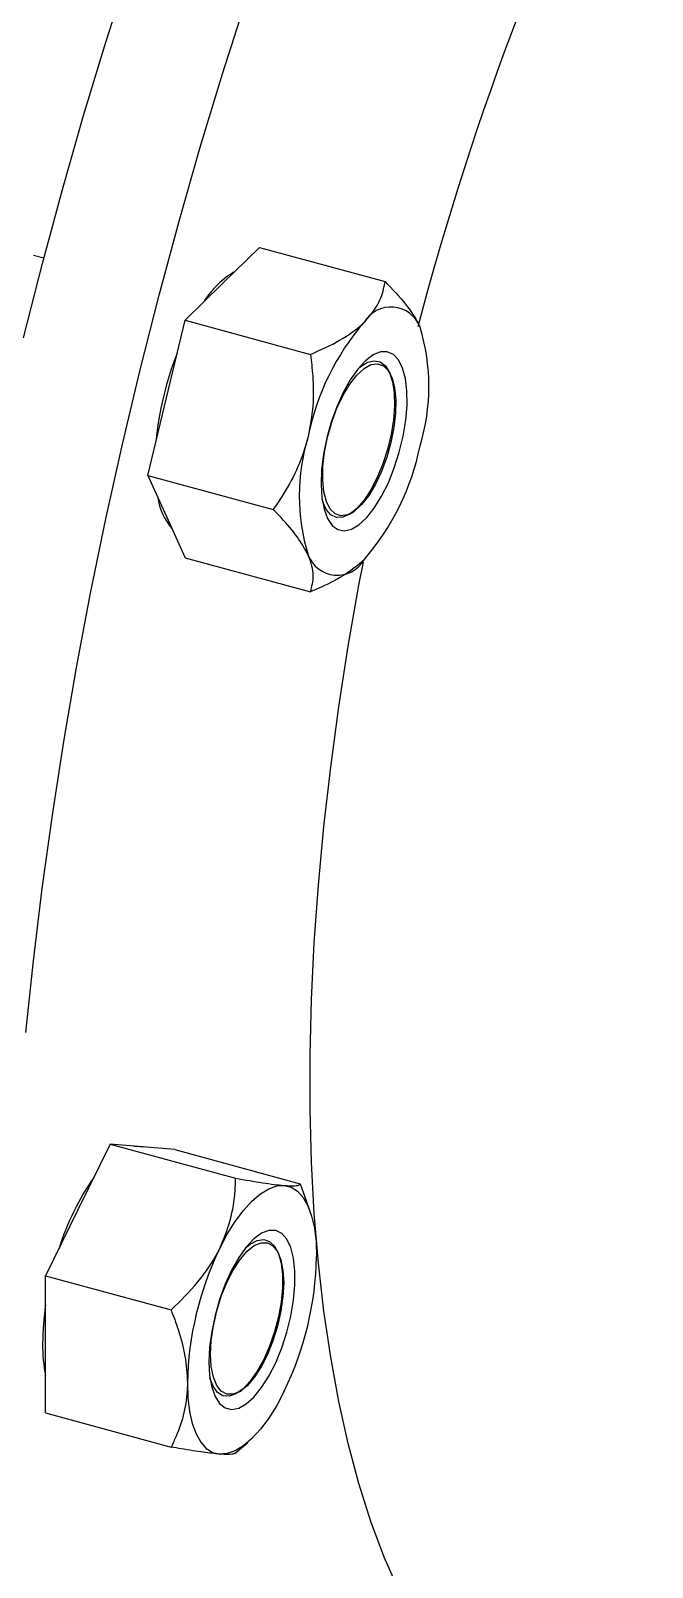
# Model space of a CAD drawing. Header units: inches. Extents: x 0.9 to 37.1, y -8.4 to 11.7.
# Drawn here: x 3.1378 to 3.1684, y 0.6167 to 0.6925 of the extents above; entities that cross this region are included whole.
import ezdxf

# ---------------------------------------------------------------- set-up
doc = ezdxf.new("R2010")
doc.units = ezdxf.units.IN
doc.header["$MEASUREMENT"] = 0

msp = doc.modelspace()

# ---------------------------------------------------------------- linework, layer by layer
at = {"color": 7, "linetype": 'Continuous', "lineweight": 25}
for p, q in [((3.149055967123775, 0.6817760739368748), (3.147214747949515, 0.6799789875776137)), ((3.149055967123775, 0.6817760739368748), (3.155251500319901, 0.6800922607683857)), ((3.138399179412954, 0.6812401627245306), (3.137898289038298, 0.6813762939955796)), ((3.147214747949515, 0.6799789875776137), (3.145373528775255, 0.6781819012183526)), ((3.144452919188124, 0.6743547030946563), (3.145373528775255, 0.6781819012183526)), ((3.145373528775255, 0.6781819012183526), (3.15156906197138, 0.6764980880498636)), ((3.155541405664005, 0.6754652093510366), (3.155481657211613, 0.67559751283354)), ((3.143532309600994, 0.6705275049709603), (3.144452919188124, 0.6743547030946563)), ((3.143532309600994, 0.6705275049709603), (3.14972784279712, 0.6688436918024712)), ((3.143532309600994, 0.6705275049709603), (3.144452919188124, 0.6684973932065251)), ((3.153597388123776, 0.6686644089104963), (3.153715885222649, 0.668748269071506)), ((3.144452919188124, 0.6684973932065251), (3.145373528775255, 0.66646728144209)), ((3.145373528775255, 0.66646728144209), (3.15156906197138, 0.6647834682736011)), ((3.141678651351136, 0.6375342058656898), (3.140084108772292, 0.6342870237054554)), ((3.141678651351136, 0.6375342058656898), (3.147874184547262, 0.6358503926972009)), ((3.14327319392998, 0.6373996685852845), (3.141678651351136, 0.6375342058656898)), ((3.144867736508825, 0.6372651313048793), (3.14327319392998, 0.6373996685852845)), ((3.143374263096929, 0.6373911410169184), (3.143323393807291, 0.6374049661998444)), ((3.144867736508825, 0.6372651313048793), (3.151063269704951, 0.6355813181363904)), ((3.151063269704951, 0.6355813181363904), (3.151311229860323, 0.6348931113804434)), ((3.151561231187616, 0.6341916819461051), (3.151312028157125, 0.6349126001961853)), ((3.140084108772292, 0.6342870237054554), (3.138489566193448, 0.6310398415452211)), ((3.150005309065627, 0.6321142986459648), (3.149945560613234, 0.6322466021284683)), ((3.138489566193448, 0.6310398415452211), (3.144685099389573, 0.6293560283767322)), ((3.138489566193448, 0.6276581221045813), (3.138489566193448, 0.6310398415452211)), ((3.138489566193448, 0.6242764026639417), (3.138489566193448, 0.6276581221045813)), ((3.148061291525398, 0.6253134982054243), (3.14817978862427, 0.625397358366434)), ((3.138489566193448, 0.6242764026639417), (3.144685099389573, 0.6225925894954529)), ((3.147834170954819, 0.6222745830166039), (3.148470160316236, 0.6228181919689513))]:
    msp.add_line(p, q, dxfattribs=at)
at = {"color": 7, "linetype": 'Continuous', "lineweight": 25, "flags": 128}
for points in [[(3.137397460262381, 0.6773074933947684), (3.138330557985312, 0.6809791458088327), (3.13932054832069, 0.6846386580556526), (3.140365978321176, 0.6882806592963648), (3.141465313674086, 0.6918998043919227), (3.142616940953189, 0.695490781747824)], [(3.137514609964668, 0.643040172188252), (3.137884672734168, 0.6465790696771845), (3.138320733071197, 0.6501540171739942), (3.138822150997075, 0.6537597679502507), (3.139388190611852, 0.6573910300694623), (3.140018021174336, 0.6610424741537239), (3.140710718321328, 0.6647087412053138), (3.141465265424239, 0.6683844504717613), (3.142280555081147, 0.6720642073428437), (3.143155390742051, 0.6757426112679199), (3.144088488464983, 0.6794142636819842), (3.14507847880036, 0.683073775928804), (3.146123908800847, 0.6867157771695163), (3.147223244153756, 0.6903349222650742), (3.14837487143286, 0.6939258996209757)], [(3.152374470554397, 0.6723741904969597), (3.152214187596165, 0.6715823015583792), (3.152118257116018, 0.6708108695934961), (3.15208976239852, 0.6700846890603982), (3.152129619287336, 0.6694270999989227), (3.152236546749267, 0.6688592378625714), (3.152407108047705, 0.668399354207645), (3.152635821202181, 0.6680622300732065), (3.152915335183723, 0.6678587009063235), (3.15323666618298, 0.6677953083018838), (3.153589486357244, 0.6678740897503539), (3.153962455775813, 0.6680925131511583), (3.154343586894692, 0.6684435581964756), (3.154720629846127, 0.6689159420097088), (3.155081466159427, 0.6694944817864215), (3.155414498258583, 0.6701605827821664), (3.15570902221791, 0.6708928359628704), (3.15595557179502, 0.6716677061088057), (3.156146222683643, 0.6724602882559166), (3.15627484720735, 0.6732451081618566), (3.156337311268118, 0.6739969410690961), (3.156331607219636, 0.6746916224493869), (3.156257918394717, 0.6753068246715804), (3.156118613212826, 0.6758227746300652), (3.155918169057127, 0.6762228892686507), (3.155663028367713, 0.6764943085736373), (3.155361391576271, 0.6766283089052383), (3.155022953537466, 0.67662058338254), (3.154658591928332, 0.6764713803101986), (3.154280017630785, 0.6761854951977238), (3.153899398334239, 0.6757721166278575), (3.153528967456062, 0.6752445309279644), (3.153180630949468, 0.6746196951365382), (3.152865584636391, 0.6739176919900314), (3.152593954364557, 0.6731610844471833), (3.152374470554397, 0.6723741904969597)], [(3.153882989997248, 0.6757514388244467), (3.154040427314999, 0.6758898125338558), (3.154387822574005, 0.6761059065420283), (3.154716268640855, 0.6761849757589775), (3.155013894618936, 0.6761241624171902), (3.155269943529941, 0.6759256644692858), (3.155475161099099, 0.6755966561482835), (3.155622130228771, 0.6751490286721267), (3.155705539071687, 0.6745989604640856), (3.155722373014943, 0.6739663324223881), (3.155672023635971, 0.6732740093727569), (3.15555631069251, 0.6725470136740364), (3.155379416351823, 0.6718116208449465), (3.155147734036278, 0.671094409898378), (3.1548696373484, 0.6704213027066153), (3.154555177427063, 0.6698166271173318), (3.154215719673143, 0.6693022376817912), (3.153863532974312, 0.6688967257744226), (3.153511346275482, 0.6686147476521094), (3.153171888521561, 0.6684664947388785), (3.152857428600224, 0.6684573252812838), (3.152579331912346, 0.6685875706874131), (3.152347649596801, 0.668852523548938), (3.152170755256114, 0.6692426077791149), (3.152140730598791, 0.6693408547160481)], [(3.155540283929447, 0.6721519685584136), (3.155334146417717, 0.6714224259926656), (3.155075849207959, 0.6707259886259108), (3.154775318517091, 0.6700894201555871), (3.15444410357102, 0.6695371835510175), (3.154094932774379, 0.6690905009552177), (3.153741224565065, 0.6687665381298417), (3.1533965717512, 0.668577744784588), (3.153074219147136, 0.6685313761418388), (3.152786554582672, 0.6686292141225304), (3.152544632845695, 0.6688674988679337), (3.152357750852885, 0.6692370732289142), (3.152233090374422, 0.6697237346700388), (3.152175442042584, 0.6703087810650481), (3.152187021250432, 0.6709697294090803), (3.152267383015503, 0.6716811798279375), (3.152413439080233, 0.6724157916810093), (3.152619576591963, 0.6731453342467575), (3.152877873801721, 0.6738417716135122), (3.15317840449259, 0.6744783400838358), (3.15350961943866, 0.6750305766884056), (3.153858790235301, 0.6754772592842054), (3.154212498444616, 0.6758012221095816), (3.154557151258481, 0.675990015454835), (3.154879503862544, 0.6760363840975844), (3.155167168427009, 0.6759385461168925), (3.155409090163985, 0.6757002613714893), (3.155595972156795, 0.675330687010509), (3.155720632635258, 0.6748440255693844), (3.155778280967096, 0.6742589791743748), (3.155766701759248, 0.6735980308303429), (3.155686339994177, 0.6728865804114856), (3.155540283929447, 0.6721519685584136)], [(3.155924131634249, 0.6155304380485679), (3.155210369721156, 0.6171666851179061), (3.154556476100758, 0.6189198314682236), (3.15396386696103, 0.6207860801749108), (3.153433825761408, 0.62276138935884), (3.152967500453101, 0.6248414809401747), (3.15256590099289, 0.6270218499037385), (3.152229897155777, 0.6292977740558746), (3.151960216651251, 0.6316643242516653), (3.151757443547236, 0.6341163750703627), (3.151622017005121, 0.6366486159159095), (3.15155423032864, 0.6392555625185058), (3.15155423032864, 0.6419315688123176), (3.151622017005121, 0.6446708391635979), (3.151757443547236, 0.647467440922738), (3.151960216651251, 0.6503153172730671), (3.152229897155777, 0.653208300348567), (3.15256590099289, 0.656140124592097), (3.152967500453102, 0.6591044403251954), (3.153433825761408, 0.6620948275000699), (3.15396386696103, 0.6651048096039898), (3.154181783047723, 0.6662525328877644)], [(3.142869917694796, 0.6374336944486597), (3.142989433037575, 0.6374432135059146), (3.143323393807291, 0.6374049661998444)], [(3.147085752235571, 0.6323841270392077), (3.147459884760167, 0.6330881614130366), (3.147854898839152, 0.6337199854361465), (3.148264035672117, 0.6342687884243272), (3.148680294814415, 0.6347251802062941), (3.149096553956714, 0.6350813517921218), (3.149505690789679, 0.6353312089872277), (3.149900704868664, 0.6354704766657299), (3.15027483739326, 0.6354967719190368)], [(3.15027483739326, 0.6354967719190368), (3.150621686852241, 0.6354096448280742), (3.150935318555199, 0.6352105861615241), (3.151210366176741, 0.6349030018683612), (3.151442123575806, 0.6344921548011202), (3.151626625319039, 0.633985074667029), (3.151760714530463, 0.6333904377477718), (3.151842096906489, 0.6327184184459014), (3.151869379972105, 0.6319805151979918)], [(3.146553427807573, 0.626791982917362), (3.146587607435369, 0.6261278355210084), (3.146689047757397, 0.6255517550975431), (3.14685448839824, 0.6250822573457774), (3.147078611959579, 0.6247344323097568), (3.147354214925739, 0.6245194593723307), (3.147672439190625, 0.6244442479405877), (3.148023056764526, 0.6245112153718289), (3.148394798510127, 0.6247182092777128), (3.148775716341856, 0.6250585767037893), (3.149153567247179, 0.6255213779609289), (3.149516206787104, 0.6260917382359331), (3.149851979428435, 0.6267513256802694), (3.150150093162208, 0.6274789406107661), (3.150400966367727, 0.6282511968848737), (3.15059653577375, 0.629043273550528), (3.150730515618651, 0.6298297126119717), (3.150798599679978, 0.6305852372706858), (3.150798599679978, 0.6312855643424918), (3.150730515618651, 0.6319081847390706), (3.15059653577375, 0.6324330869285821), (3.150400966367727, 0.6328434001227651), (3.150150093162208, 0.6331259365179511), (3.149851979428435, 0.6332716151619274), (3.149516206787104, 0.6332757538232119), (3.149153567247179, 0.6331382194818254), (3.148775716341856, 0.6328634326046636), (3.148394798510127, 0.6324602250680543), (3.148023056764526, 0.6319415562939842), (3.147672439190625, 0.631324096723614), (3.147354214925739, 0.6306276920155826), (3.147078611959579, 0.6298747251902099), (3.14685448839824, 0.6290893972208069), (3.146689047757397, 0.6282969491944799), (3.146587607435369, 0.6275228510428233), (3.146553427807573, 0.626791982917362)], [(3.148346893398919, 0.6324005281194234), (3.148592276870143, 0.632605426884197), (3.148936092803442, 0.6327878069196186), (3.149257910307613, 0.6328319762858009), (3.149546098059567, 0.6327363385867683), (3.149790240203082, 0.632504350418145), (3.149981512804986, 0.6321443964367847), (3.150113002775089, 0.6316694863174246), (3.150179957723279, 0.6310967845491445), (3.150179957723279, 0.6304469900660102), (3.150113002775089, 0.6297435881336648), (3.149981512804986, 0.6290120015306396), (3.149790240203082, 0.6282786717028976), (3.149546098059567, 0.6275701031010864), (3.149257910307613, 0.6269119052406322), (3.148936092803442, 0.6263278671071302), (3.148592276870143, 0.6258390973604214), (3.148238888911346, 0.6254632614126289), (3.147888701288629, 0.6252139429541371), (3.14755437069508, 0.6251001530036289), (3.147247980709441, 0.6251260042263922), (3.146980605064082, 0.6252905622918818), (3.146761907411468, 0.6255878796428592), (3.146604634000449, 0.6259899440108481)], [(3.150246049621869, 0.6306949826404393), (3.15021136158227, 0.6300142612550135), (3.150108630505382, 0.6292919864305576), (3.149941804288877, 0.6285559147835188), (3.149717293970699, 0.6278343331344995), (3.149443727356467, 0.6271549714616036), (3.149131617457749, 0.6265439372529303), (3.148792958482921, 0.6260247122104466), (3.148440764906462, 0.6256172498613507), (3.148088571330002, 0.6253372087552108), (3.147749912355173, 0.6251953507146869), (3.147437802456455, 0.6251971272647215), (3.147164235842224, 0.6253424701334929), (3.146939725524045, 0.6256257938760638), (3.146772899307541, 0.6260362105198967), (3.146670168230652, 0.6265579479835333), (3.146635480191053, 0.6271709561888401), (3.146670168230652, 0.627851677574266), (3.146772899307541, 0.6285739523987219), (3.146939725524045, 0.6293100240457605), (3.147164235842224, 0.6300316056947799), (3.147437802456455, 0.6307109673676757), (3.147749912355173, 0.6313220015763492), (3.148088571330002, 0.6318412266188327), (3.148440764906462, 0.6322486889679285), (3.148792958482921, 0.6325287300740686), (3.14913161745775, 0.6326705881145925), (3.149443727356467, 0.632668811564558), (3.149717293970699, 0.6325234686957864), (3.149941804288877, 0.6322401449532157), (3.150108630505382, 0.6318297283093829), (3.15021136158227, 0.631307990845746), (3.150246049621869, 0.6306949826404393)], [(3.145491209656727, 0.6257552254383336), (3.145518492722342, 0.625017322190424), (3.14559987509837, 0.6243453028885536), (3.145733964309791, 0.6237506659692965), (3.145918466053025, 0.6232435858352057), (3.14615022345209, 0.6228327387679642), (3.146425271073633, 0.6225251544748014), (3.14673890277659, 0.6223260958082516), (3.147085752235571, 0.6222389687172888)], [(3.15027483739326, 0.6253516135971179), (3.149900704868664, 0.624647579223289), (3.149505690789679, 0.624015755200179), (3.149096553956714, 0.6234669522119983), (3.148680294814415, 0.6230105604300314), (3.148264035672117, 0.6226543888442037), (3.147854898839152, 0.6224045316490979), (3.147459884760167, 0.6222652639705957), (3.147085752235571, 0.6222389687172888)]]:
    msp.add_lwpolyline(points, dxfattribs=at)
at = {"color": 7, "linetype": 'Continuous', "lineweight": 25}
for centre, radius, start, end in [((3.304074831883186, 0.6389178609061794), 0.1522685948490611, 152.9611980827728, 165.1827045525534), ((3.150299116942461, 0.6765289739524187), 0.004753402512908164, 120.8690398821513, 147.3465084674365), ((3.155541240478353, 0.6772950892885902), 0.001537916961766891, 20.87379349703287, 149.4805509204771), ((3.16348072754761, 0.6700365532322927), 0.01226629895739133, 139.0487430266178, 168.6441720809536), ((3.147409498190243, 0.6749144105621266), 0.01000687064907795, 342.9824618187807, 17.01753818121491), ((3.160539648859308, 0.6705051295847283), 0.01669360119112511, 158.7194569871747, 166.5261514137599), ((3.159447697036556, 0.6707068642629357), 0.01558480819580706, 166.3120226122391, 174.5031958907808), ((3.161023284635348, 0.6695231514843429), 0.01000687064907951, 162.9824618187853, 197.0175381812149), ((3.144952055277975, 0.6744010088141785), 0.01226629895739499, 319.0487430266211, 348.6441720809477), ((3.147141653308914, 0.6699299351389347), 0.0031559799353516, 188.8358634882674, 219.9505622499525), ((3.152891542347236, 0.6671424727578785), 0.001537916961766418, 200.8737934970173, 329.4805509204915), ((3.15143258561903, 0.6285444868158375), 0.01286825849861186, 145.0750778255493, 162.6178372820308), ((3.161340810350542, 0.6254489285506573), 0.01585256004362657, 154.0567120876742, 178.8928847441098), ((3.136019779278298, 0.6322868120856662), 0.01585256004361744, 334.0567120876675, 358.8928847441172), ((3.15185545419092, 0.6276097707311025), 0.01351358023897189, 171.5213327077617, 179.6251407176381), ((3.146064595329905, 0.6275875750572847), 0.00772322423290025, 179.1794113764942, 191.242221212232)]:
    msp.add_arc(centre, radius, start, end, dxfattribs=at)
for points, knots in [([(3.154216391412795, 0.6780760909113658), (3.154443323497304, 0.6783358133267783), (3.154905388204607, 0.6788646436246925), (3.155154200589291, 0.6795584011565355), (3.155229529350634, 0.6799717114816475), (3.155251500319901, 0.6800922607683857)], [0, 0, 0, 0, 0.4060446745436576, 0.8267623950146842, 1, 1, 1, 1]), ([(3.155251500319901, 0.6800922607683857), (3.15560626883761, 0.6797191769373604), (3.156328728410943, 0.6789594195972191), (3.156808954999724, 0.6782133853356879), (3.156973755886813, 0.6778528325131598), (3.156978220174185, 0.6778430655061919)], [0, 0, 0, 0, 0.4841952181635599, 0.9860273763411896, 1, 1, 1, 1]), ([(3.15156906197138, 0.6764980880498636), (3.152066928062144, 0.6767198956589894), (3.15308079514887, 0.677171590278586), (3.153879382060408, 0.6777490573654477), (3.154207502953601, 0.6780674655592587), (3.154216391412795, 0.6780760909113658)], [0, 0, 0, 0, 0.484195218163562, 0.986027376341192, 1, 1, 1, 1]), ([(3.15156906197138, 0.6764980880498636), (3.151610882080647, 0.6761415046121386), (3.15170982450762, 0.6752978618917721), (3.151729200475943, 0.6739315206453886), (3.151546879147325, 0.672949196151422), (3.151454562651404, 0.6724518064284086)], [0, 0, 0, 0, 0.2654708005954913, 0.6280788300799431, 1, 1, 1, 1]), ([(3.151454562651404, 0.6724518064284086), (3.15143271285274, 0.672364743731129), (3.151289293113028, 0.6717932735050263), (3.150899875319544, 0.6707595396233219), (3.150293018205197, 0.669664312993597), (3.149867776171986, 0.669046871719926), (3.14972784279712, 0.6688436918024712)], [0, 0, 0, 0, 0.06625438873007987, 0.4348867160202357, 0.8140395284738141, 1, 1, 1, 1]), ([(3.151454562651404, 0.6665944965402774), (3.151295140372669, 0.6668868170599945), (3.1509705348471, 0.6674820215489214), (3.150304087844899, 0.6682530028002256), (3.149857963015908, 0.668710310036321), (3.14972784279712, 0.6688436918024712)], [0, 0, 0, 0, 0.4060446745436631, 0.8267623950146953, 1, 1, 1, 1]), ([(3.15156906197138, 0.6647834682736011), (3.151637635342977, 0.6650414968502324), (3.151777279889528, 0.6655669527632458), (3.151620785832799, 0.6662250034593148), (3.151458946707676, 0.6665847513384034), (3.151454562651404, 0.6665944965402774)], [0, 0, 0, 0, 0.4841952181635606, 0.9860273763411908, 1, 1, 1, 1]), ([(3.154216391412795, 0.6663614711351035), (3.153928184346312, 0.666118401946827), (3.153341355409784, 0.6656234798930422), (3.152369821945288, 0.6651261424646524), (3.151749879252853, 0.6648608465363463), (3.15156906197138, 0.6647834682736011)], [0, 0, 0, 0, 0.4060446745436598, 0.8267623950146886, 1, 1, 1, 1]), ([(3.147085752235571, 0.6323841270392077), (3.147278176540206, 0.6328467044786751), (3.147669978696307, 0.6337885753015438), (3.147837043409798, 0.6349628889823702), (3.147865797815, 0.6356499880638), (3.147874184547263, 0.6358503926972009)], [0, 0, 0, 0, 0.4060446745436582, 0.8267623950146865, 1, 1, 1, 1]), ([(3.147874184547262, 0.6358503926972009), (3.148333707758887, 0.6357719528846644), (3.14926949243773, 0.6356122160684905), (3.149982774957886, 0.6355216993172903), (3.150267134387334, 0.635497429367148), (3.15027483739326, 0.6354967719190368)], [0, 0, 0, 0, 0.4841952181635608, 0.9860273763411881, 1, 1, 1, 1]), ([(3.15027483739326, 0.6354967719190368), (3.150467261697895, 0.6354862780083095), (3.150859063853996, 0.6354649109733256), (3.151026128567486, 0.6355185358898339), (3.151054882972689, 0.6355671414598366), (3.151063269704951, 0.6355813181363904)], [0, 0, 0, 0, 0.4060446745436624, 0.8267623950146956, 1, 1, 1, 1]), ([(3.144685099389573, 0.6293560283767322), (3.145144622601198, 0.62980323575653), (3.146080407280042, 0.6307139401642584), (3.146793689800195, 0.631792871686945), (3.147078049229645, 0.632368532964342), (3.147085752235571, 0.6323841270392077)], [0, 0, 0, 0, 0.4841952181635613, 0.9860273763411913, 1, 1, 1, 1]), ([(3.144685099389573, 0.6293560283767322), (3.144804863936866, 0.6290371618888295), (3.145088215539302, 0.6282827539078979), (3.145414899821724, 0.6270651177206082), (3.145465558941703, 0.6261955313784818), (3.145491209656727, 0.6257552254383336)], [0, 0, 0, 0, 0.2654708005954908, 0.6280788300799418, 0.9999999999999999, 0.9999999999999999, 0.9999999999999999, 0.9999999999999999]), ([(3.145491209656727, 0.6257552254383336), (3.145490357948634, 0.6256783236190903), (3.145484767427872, 0.625173548308838), (3.145352645557189, 0.6242643187234689), (3.145030311165871, 0.6233067713116522), (3.144770571347855, 0.6227694157875743), (3.144685099389573, 0.6225925894954529)], [0, 0, 0, 0, 0.06625438873007886, 0.4348867160202349, 0.8140395284738151, 1, 1, 1, 1]), ([(3.147085752235571, 0.6222389687172888), (3.146832052948964, 0.6222661158551522), (3.146315486563639, 0.6223213911342653), (3.145425700770336, 0.6224641863212106), (3.144852332434041, 0.6225635951480135), (3.144685099389573, 0.6225925894954529)], [0, 0, 0, 0, 0.4060446745436613, 0.8267623950146944, 1, 1, 1, 1]), ([(3.147817217284107, 0.6222951666692238), (3.147789430918952, 0.6222706306096337), (3.147719870130314, 0.6222092066829863), (3.14737469190093, 0.6222148881201989), (3.147093372879945, 0.6222383336031501), (3.147085752235571, 0.6222389687172888)], [0, 0, 0, 0, 0.3928849521073234, 0.9835538746818074, 1, 1, 1, 1])]:
    msp.add_open_spline(points, degree=3, knots=knots, dxfattribs=at)

doc.saveas('drawing.dxf')
